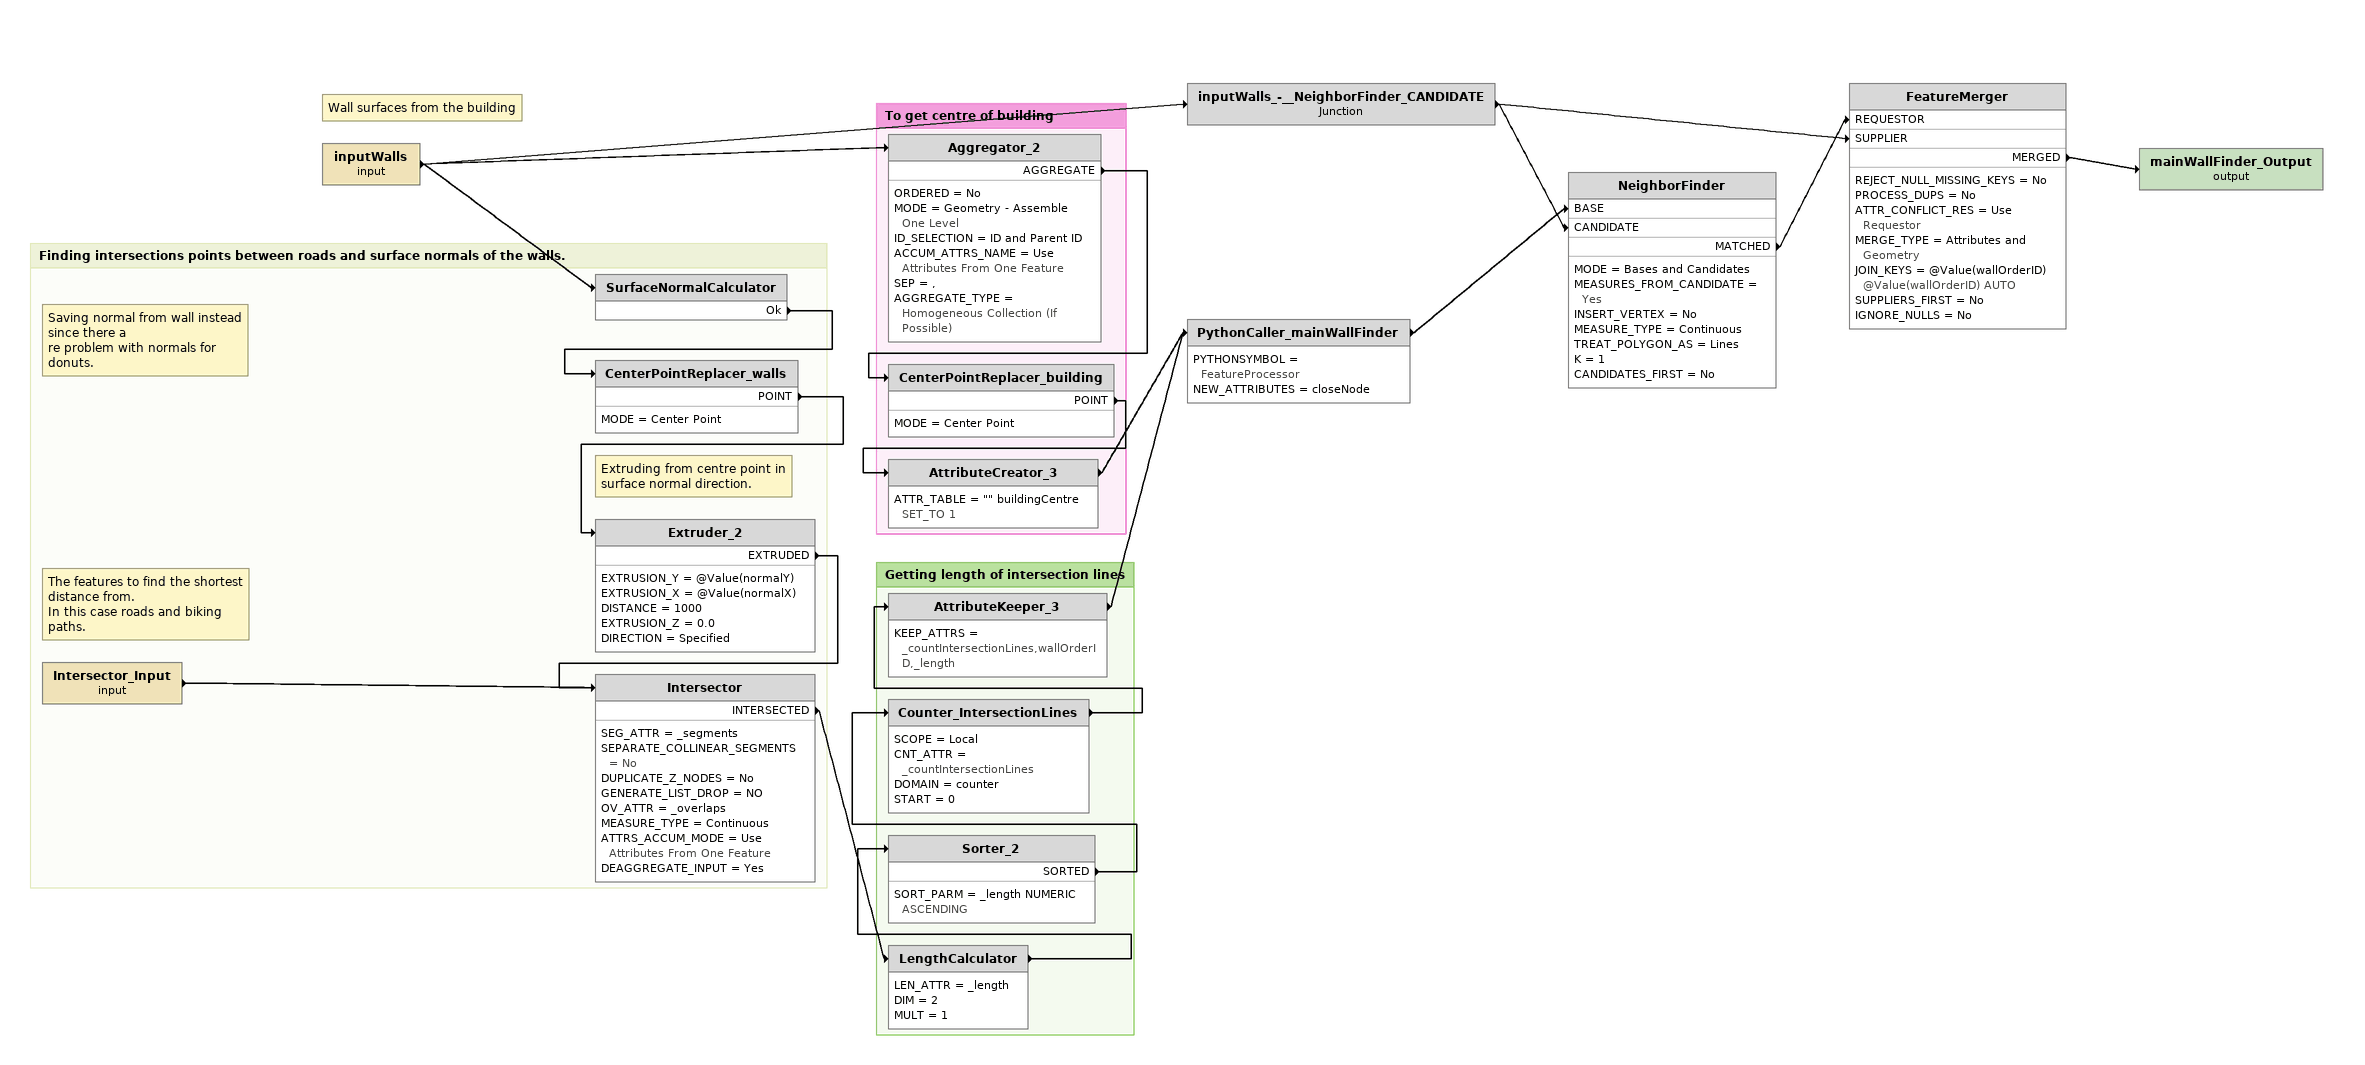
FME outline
Note: Wall surfaces from the building
inputWalls (input)
    -> Aggregator_2
    -> SurfaceNormalCalculator
    -> inputWalls_-__NeighborFinder_CANDIDATE
inputWalls_-__NeighborFinder_CANDIDATE: Junction
    -> NeighborFinder [CANDIDATE]
    -> FeatureMerger [SUPPLIER]
PythonCaller_mainWallFinder
    PYTHONSYMBOL = FeatureProcessor
    NEW_ATTRIBUTES = closeNode
    -> NeighborFinder [BASE]
NeighborFinder
    MODE = Bases and Candidates
    MEASURES_FROM_CANDIDATE = Yes
    INSERT_VERTEX = No
    MEASURE_TYPE = Continuous
    TREAT_POLYGON_AS = Lines
    K = 1
    CANDIDATES_FIRST = No
    MATCHED -> FeatureMerger [REQUESTOR]
FeatureMerger
    REJECT_NULL_MISSING_KEYS = No
    PROCESS_DUPS = No
    ATTR_CONFLICT_RES = Use Requestor
    MERGE_TYPE = Attributes and Geometry
    JOIN_KEYS = @Value(wallOrderID) @Value(wallOrderID) AUTO
    SUPPLIERS_FIRST = No
    IGNORE_NULLS = No
    MERGED -> mainWallFinder_Output (output)
mainWallFinder_Output (output)

Bookmark: Finding intersections points between roads and surface normals of the walls.
Note: The features to find the shortest distance from. / In this case roads and biking paths.
Intersector_Input (input)
    -> Intersector
Note: Saving normal from wall instead since there a / re problem with normals for donuts.
SurfaceNormalCalculator
    Ok -> CenterPointReplacer_walls
CenterPointReplacer_walls
    MODE = Center Point
    POINT -> Extruder_2
Note: Extruding from centre point in / surface normal direction.
Extruder_2
    EXTRUSION_Y = @Value(normalY)
    EXTRUSION_X = @Value(normalX)
    DISTANCE = 1000
    EXTRUSION_Z = 0.0
    DIRECTION = Specified
    EXTRUDED -> Intersector
Intersector
    SEG_ATTR = _segments
    SEPARATE_COLLINEAR_SEGMENTS = No
    DUPLICATE_Z_NODES = No
    GENERATE_LIST_DROP = NO
    OV_ATTR = _overlaps
    MEASURE_TYPE = Continuous
    ATTRS_ACCUM_MODE = Use Attributes From One Feature
    DEAGGREGATE_INPUT = Yes
    INTERSECTED -> LengthCalculator

Bookmark: To get centre of building
Aggregator_2
    ORDERED = No
    MODE = Geometry - Assemble One Level
    ID_SELECTION = ID and Parent ID
    ACCUM_ATTRS_NAME = Use Attributes From One Feature
    SEP = ,
    AGGREGATE_TYPE = Homogeneous Collection (If Possible)
    AGGREGATE -> CenterPointReplacer_building
CenterPointReplacer_building
    MODE = Center Point
    POINT -> AttributeCreator_3
AttributeCreator_3
    ATTR_TABLE = "" buildingCentre SET_TO 1
    -> PythonCaller_mainWallFinder

Bookmark: Getting length of intersection lines
LengthCalculator
    LEN_ATTR = _length
    DIM = 2
    MULT = 1
    -> Sorter_2
Sorter_2
    SORT_PARM = _length NUMERIC ASCENDING
    SORTED -> Counter_IntersectionLines
Counter_IntersectionLines
    SCOPE = Local
    CNT_ATTR = _countIntersectionLines
    DOMAIN = counter
    START = 0
    -> AttributeKeeper_3
AttributeKeeper_3
    KEEP_ATTRS = _countIntersectionLines,wallOrderID,_length
    -> PythonCaller_mainWallFinder
